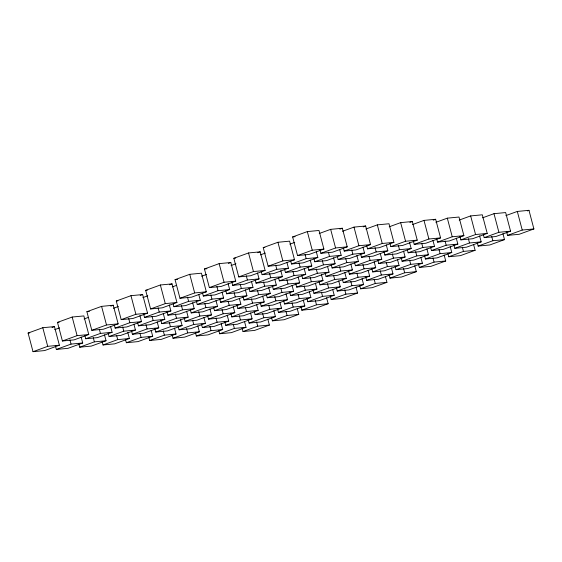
<?xml version="1.0" encoding="UTF-8"?>
<svg xmlns="http://www.w3.org/2000/svg" width="562" height="562" viewBox="0 0 562 562"><rect width="100%" height="100%" fill="white"/><g stroke="black" fill="none" stroke-linecap="round" stroke-linejoin="round"><path stroke-width="0.84" d="M28.1 333.062L42.796 327.723L54.465 326.606L59.382 345.216L44.686 350.562L33.017 351.679L28.1 333.062L29.765 332.901M57.493 322.384L72.189 317.038L83.857 315.921L88.775 334.538L74.079 339.877L62.41 340.993L57.493 322.384L59.158 322.223M86.885 311.699L101.581 306.36L113.243 305.243L118.16 323.853L103.471 329.199L91.803 330.315L86.885 311.699L89.386 311.46M116.278 301.021L130.974 295.682L142.636 294.558L147.553 313.175L132.857 318.513L121.195 319.63L116.278 301.021L117.943 300.86M145.67 290.336L160.36 284.997L172.028 283.88L176.946 302.489L162.249 307.836L150.588 308.952L145.67 290.336L147.335 290.182M175.056 279.658L189.752 274.319L201.421 273.195L206.338 291.811L191.642 297.15L179.981 298.274L175.056 279.658L177.557 279.419M204.449 268.973L219.145 263.634L230.813 262.517L235.731 281.133L221.035 286.472L209.366 287.589L204.449 268.973L206.949 268.734M233.841 258.295L248.537 252.956L260.206 251.832L265.123 270.448L250.427 275.787L238.759 276.911L233.841 258.295L235.506 258.134M263.234 247.61L277.93 242.271L289.599 241.154L294.516 259.77L279.82 265.109L268.151 266.226L263.234 247.61L264.899 247.456M292.626 236.932L307.323 231.593L318.991 230.469L323.909 249.085L309.212 254.424L297.544 255.548L292.626 236.932L295.127 236.693M52.013 327.491L54.465 326.606M110.798 306.128L113.243 305.243M140.191 295.45L142.636 294.558M169.584 284.765L172.028 283.88M228.362 263.409L230.813 262.517M257.754 252.724L260.206 251.832M54.697 329.641L59.6 327.857M84.089 318.956L88.171 317.474M113.482 308.278L118.378 306.494M142.874 297.593L147.771 295.816M172.267 286.915L176.349 285.433M201.66 276.23L206.556 274.453M231.052 265.552L235.949 263.768M260.438 254.867L265.341 253.09M289.83 244.189L294.734 242.405M319.223 233.504L330.653 229.352L342.321 228.235L347.239 246.844L332.542 252.19L320.874 253.307L319.982 249.921M339.87 229.12L342.321 228.235M342.56 231.27L353.99 227.111L365.651 225.994L370.569 244.611L355.872 249.95L344.211 251.066L343.537 248.53M363.207 226.886L365.651 225.994M365.89 229.029L377.32 224.877L388.988 223.753L393.906 242.37L379.209 247.709L367.541 248.833L366.649 245.446M33.017 351.679L47.714 346.34L59.382 345.216M62.41 340.993L77.106 335.655L88.775 334.538M91.803 330.315L106.499 324.977L118.16 323.853M121.195 319.63L135.892 314.291L147.553 313.175M150.588 308.952L165.284 303.613L176.946 302.489M179.981 298.274L194.67 292.928L206.338 291.811M209.366 287.589L224.062 282.25L235.731 281.133M238.759 276.911L253.455 271.565L265.123 270.448M268.151 266.226L282.848 260.887L294.516 259.77M297.544 255.548L312.24 250.202L323.909 249.085M389.22 226.788L400.65 222.636L412.318 221.519L417.236 240.129L402.54 245.475L390.878 246.592L389.979 243.206M55.455 346.052L56.348 349.438L71.044 344.099L82.712 342.982L81.146 337.06M84.848 335.373L85.74 338.76L100.436 333.414L112.105 332.297L110.538 326.374M114.465 325.538L115.133 328.075L129.829 322.736L141.498 321.619L139.931 315.696M143.633 314.01L144.525 317.397L159.222 312.058L170.89 310.934L169.324 305.011M173.251 304.175L173.918 306.712L188.614 301.373L200.283 300.256L198.716 294.333M202.636 293.497L203.311 296.034L218.007 290.695L229.675 289.57L228.109 283.648M231.804 281.969L232.703 285.348L247.399 280.009L259.061 278.892L257.501 272.97M261.197 271.284L262.096 274.67L276.792 269.331L288.454 268.207L286.894 262.285M290.814 261.449L291.488 263.985L306.178 258.646L317.846 257.529L316.28 251.607M320.874 253.307L335.57 247.968L347.239 246.844M409.867 222.404L412.318 221.519M82.712 342.982L68.016 348.321L56.348 349.438M112.105 332.297L97.409 337.636L85.74 338.76M141.498 321.619L126.801 326.958L115.133 328.075M170.89 310.934L156.194 316.273L144.525 317.397M200.283 300.256L185.586 305.595L173.918 306.712M229.675 289.57L214.979 294.91L203.311 296.034M259.061 278.892L244.365 284.232L232.703 285.348M288.454 268.207L273.757 273.553L262.096 274.67M317.846 257.529L303.15 262.868L291.488 263.985M412.557 224.554L423.987 220.395L435.648 219.278L440.573 237.895L425.877 243.234L414.208 244.351L413.316 240.965M78.792 343.818L79.685 347.197L94.381 341.858L106.042 340.741L104.483 334.819M108.178 333.133L109.077 336.519L123.773 331.18L135.435 330.056L133.875 324.133M137.571 322.455L138.47 325.841L153.166 320.495L164.828 319.378L163.261 313.455M166.963 311.769L167.855 315.156L182.552 309.817L194.22 308.693L192.654 302.77M196.356 301.091L197.248 304.478L211.944 299.132L223.613 298.015L222.046 292.092M225.748 290.406L226.641 293.793L241.337 288.454L253.005 287.337L251.439 281.407M255.366 280.571L256.033 283.115L270.729 277.769L282.398 276.652L280.831 270.729M284.758 269.893L285.426 272.43L300.122 267.091L311.791 265.974L310.224 260.051M313.926 258.365L314.818 261.752L329.515 256.413L341.183 255.288L339.617 249.366M344.211 251.066L358.907 245.727L370.569 244.611M433.204 220.171L435.648 219.278M106.042 340.741L91.353 346.08L79.685 347.197M135.435 330.056L120.739 335.402L109.077 336.519M164.828 319.378L150.131 324.717L138.47 325.841M194.22 308.693L179.524 314.039L167.855 315.156M223.613 298.015L208.916 303.354L197.248 304.478M253.005 287.337L238.309 292.676L226.641 293.793M282.398 276.652L267.702 281.991L256.033 283.115M311.791 265.974L297.094 271.313L285.426 272.43M341.183 255.288L326.487 260.627L314.818 261.752M435.887 222.313L447.317 218.161L458.985 217.037L463.903 235.654L449.207 240.993L437.538 242.11L436.646 238.731M102.122 341.577L103.015 344.963L117.711 339.624L129.379 338.5L127.813 332.578M131.515 330.899L132.407 334.278L147.103 328.939L158.772 327.822L157.205 321.9M160.908 320.214L161.8 323.6L176.496 318.261L188.165 317.137L186.598 311.215M190.3 309.536L191.192 312.915L205.889 307.576L217.55 306.459L215.991 300.537M219.686 298.851L220.585 302.237L235.281 296.898L246.943 295.774L245.383 289.852M249.078 288.173L249.978 291.552L264.674 286.213L276.335 285.096L274.769 279.173M278.471 277.488L279.363 280.874L294.059 275.535L305.728 274.411L304.161 268.488M308.088 267.653L308.756 270.196L323.452 264.85L335.121 263.733L333.554 257.81M337.481 256.975L338.148 259.511L352.845 254.172L364.513 253.048L362.947 247.125M367.541 248.833L382.237 243.487L393.906 242.37M129.379 338.5L114.683 343.839L103.015 344.963M158.772 327.822L144.076 333.161L132.407 334.278M188.165 317.137L173.468 322.476L161.8 323.6M217.55 306.459L202.861 311.798L191.192 312.915M246.943 295.774L232.247 301.12L220.585 302.237M276.335 285.096L261.639 290.435L249.978 291.552M305.728 274.411L291.032 279.757L279.363 280.874M335.121 263.733L320.424 269.072L308.756 270.196M364.513 253.048L349.817 258.394L338.148 259.511M459.217 220.072L470.647 215.92L482.315 214.803L487.233 233.413L472.537 238.752L460.875 239.876L459.976 236.49M125.452 339.336L126.352 342.722L141.048 337.383L152.709 336.259L151.143 330.337M154.845 328.658L155.737 332.044L170.434 326.698L182.102 325.581L180.535 319.659M184.238 317.973L185.13 321.359L199.826 316.02L211.495 314.903L209.928 308.974M213.63 307.295L214.522 310.681L229.219 305.335L240.887 304.218L239.321 298.296M243.023 296.61L243.915 299.996L258.611 294.657L270.28 293.54L268.713 287.618M272.415 285.932L273.308 289.318L288.004 283.979L299.672 282.855L298.106 276.933M301.808 275.254L302.7 278.633L317.397 273.294L329.058 272.177L327.498 266.255M331.194 264.569L332.093 267.955L346.789 262.616L358.451 261.492L356.891 255.57M360.586 253.891L361.485 257.27L376.182 251.931L387.843 250.814L386.284 244.892M390.878 246.592L405.567 241.253L417.236 240.129M152.709 336.259L138.013 341.605L126.352 342.722M182.102 325.581L167.406 330.92L155.737 332.044M211.495 314.903L196.798 320.242L185.13 321.359M240.887 304.218L226.191 309.557L214.522 310.681M270.28 293.54L255.584 298.879L243.915 299.996M299.672 282.855L284.976 288.194L273.308 289.318M329.058 272.177L314.369 277.516L302.7 278.633M358.451 261.492L343.754 266.831L332.093 267.955M387.843 250.814L373.147 256.153L361.485 257.27M482.554 217.831L493.984 213.679L505.652 212.562L510.57 231.179L495.874 236.518L484.205 237.635L483.313 234.249M148.79 337.102L149.682 340.481L164.378 335.142L176.047 334.025L174.48 328.103M178.182 326.417L179.074 329.803L193.771 324.464L205.432 323.34L203.873 317.418M207.568 315.739L208.467 319.118L223.163 313.779L234.825 312.662L233.265 306.74M236.96 305.054L237.859 308.44L252.556 303.101L264.217 301.977L262.651 296.055M266.353 294.376L267.245 297.762L281.941 292.416L293.61 291.299L292.043 285.377M295.745 283.691L296.638 287.077L311.334 281.738L323.002 280.614L321.436 274.692M325.138 273.013L326.03 276.399L340.727 271.053L352.395 269.936L350.828 264.014M354.531 262.328L355.423 265.714L370.119 260.375L381.788 259.258L380.221 253.329M383.923 251.65L384.815 255.036L399.512 249.69L411.18 248.573L409.614 242.651M414.208 244.351L428.904 239.012L440.573 237.895M176.047 334.025L161.35 339.364L149.682 340.481M205.432 323.34L190.736 328.686L179.074 329.803M234.825 312.662L220.128 318.001L208.467 319.118M264.217 301.977L249.521 307.323L237.859 308.44M293.61 291.299L278.914 296.638L267.245 297.762M323.002 280.614L308.306 285.96L296.638 287.077M352.395 269.936L337.699 275.275L326.03 276.399M381.788 259.258L367.091 264.597L355.423 265.714M411.18 248.573L396.484 253.912L384.815 255.036M505.884 215.597L517.314 211.438L528.982 210.321L533.9 228.938L519.204 234.277L507.535 235.394L506.643 232.015M172.12 334.861L173.012 338.247L187.708 332.901L199.377 331.784L197.81 325.862M201.512 324.176L202.404 327.562L217.101 322.223L228.769 321.106L227.203 315.184M230.905 313.498L231.797 316.884L246.493 311.545L258.162 310.421L256.595 304.499M260.297 302.82L261.19 306.199L275.886 300.86L287.554 299.743L285.988 293.821M289.69 292.135L290.582 295.521L305.278 290.182L316.94 289.058L315.38 283.136M319.075 281.457L319.975 284.836L334.671 279.497L346.332 278.38L344.773 272.458M348.468 270.772L349.367 274.158L364.064 268.819L375.725 267.695L374.159 261.773M377.861 260.094L378.753 263.473L393.449 258.134L405.118 257.017L403.551 251.095M407.253 249.409L408.145 252.795L422.842 247.456L434.51 246.332L432.944 240.41M437.538 242.11L452.234 236.771L463.903 235.654M527.346 210.919L528.982 210.321M199.377 331.784L184.68 337.123L173.012 338.247M228.769 321.106L214.073 326.445L202.404 327.562M258.162 310.421L243.465 315.76L231.797 316.884M287.554 299.743L272.858 305.082L261.19 306.199M316.94 289.058L302.251 294.397L290.582 295.521M346.332 278.38L331.636 283.719L319.975 284.836M375.725 267.695L361.029 273.041L349.367 274.158M405.118 257.017L390.421 262.356L378.753 263.473M434.51 246.332L419.814 251.678L408.145 252.795M195.45 332.62L196.349 336.006L211.045 330.667L222.707 329.543L221.147 323.621M224.842 321.942L225.741 325.328L240.431 319.982L252.099 318.865L250.533 312.943M254.235 311.257L255.127 314.643L269.823 309.304L281.492 308.18L279.925 302.258M283.627 300.579L284.52 303.965L299.216 298.619L310.884 297.502L309.318 291.58M313.02 289.894L313.912 293.28L328.608 287.941L340.277 286.824L338.71 280.895M342.413 279.216L343.305 282.602L358.001 277.256L369.67 276.139L368.103 270.217M371.805 268.531L372.697 271.917L387.394 266.578L399.062 265.461L397.496 259.539M401.198 257.853L402.09 261.239L416.786 255.893L428.448 254.776L426.888 248.854M430.583 247.168L431.483 250.554L446.179 245.215L457.84 244.098L456.281 238.176M460.875 239.876L475.571 234.537L487.233 233.413M222.707 329.543L208.01 334.889L196.349 336.006M252.099 318.865L237.403 324.204L225.741 325.328M281.492 308.18L266.795 313.526L255.127 314.643M310.884 297.502L296.188 302.841L284.52 303.965M340.277 286.824L325.581 292.163L313.912 293.28M369.67 276.139L354.973 281.478L343.305 282.602M399.062 265.461L384.366 270.8L372.697 271.917M428.448 254.776L413.758 260.115L402.09 261.239M457.84 244.098L443.144 249.437L431.483 250.554M218.787 330.386L219.679 333.765L234.375 328.426L246.044 327.309L244.477 321.387M248.179 319.701L249.071 323.087L263.768 317.748L275.436 316.624L273.87 310.702M277.572 309.023L278.464 312.402L293.16 307.063L304.822 305.946L303.262 300.024M306.957 298.338L307.857 301.724L322.553 296.385L334.214 295.261L332.655 289.339M336.35 287.66L337.249 291.039L351.945 285.7L363.607 284.583L362.04 278.661M365.743 276.975L366.635 280.361L381.331 275.022L393 273.898L391.433 267.976M395.135 266.297L396.027 269.676L410.724 264.337L422.392 263.22L420.826 257.298M424.528 255.612L425.42 258.998L440.116 253.659L451.785 252.535L450.218 246.613M453.92 244.934L454.813 248.32L469.509 242.974L481.177 241.857L479.611 235.935M484.205 237.635L498.901 232.296L510.57 231.179M246.044 327.309L231.347 332.648L219.679 333.765M275.436 316.624L260.74 321.963L249.071 323.087M304.822 305.946L290.125 311.285L278.464 312.402M334.214 295.261L319.518 300.607L307.857 301.724M363.607 284.583L348.911 289.922L337.249 291.039M393 273.898L378.303 279.244L366.635 280.361M422.392 263.22L407.696 268.559L396.027 269.676M451.785 252.535L437.088 257.881L425.42 258.998M481.177 241.857L466.481 247.196L454.813 248.32M242.117 328.145L243.009 331.531L257.705 326.185L269.374 325.068L267.807 319.146M271.509 317.46L272.401 320.846L287.098 315.507L298.766 314.39L297.2 308.461M300.902 306.782L301.794 310.168L316.49 304.822L328.159 303.705L326.592 297.783M330.294 296.097L331.187 299.483L345.883 294.144L357.551 293.027L355.985 287.105M359.687 285.419L360.579 288.805L375.276 283.459L386.944 282.342L385.377 276.42M389.08 274.734L389.972 278.12L404.668 272.781L416.33 271.664L414.77 265.742M418.465 264.056L419.364 267.442L434.061 262.103L445.722 260.979L444.163 255.057M447.858 253.378L448.757 256.757L463.453 251.418L475.115 250.301L473.548 244.379M477.25 242.693L478.143 246.079L492.839 240.74L504.507 239.616L502.941 233.694M507.535 235.394L522.231 230.055L533.9 228.938M269.374 325.068L254.677 330.407L243.009 331.531M298.766 314.39L284.07 319.729L272.401 320.846M328.159 303.705L313.463 309.044L301.794 310.168M357.551 293.027L342.855 298.366L331.187 299.483M386.944 282.342L372.248 287.681L360.579 288.805M416.33 271.664L401.64 277.003L389.972 278.12M445.722 260.979L431.026 266.318L419.364 267.442M475.115 250.301L460.418 255.64L448.757 256.757M504.507 239.616L489.811 244.962L478.143 246.079M517.314 211.438L522.231 230.055M493.984 213.679L498.901 232.296M491.722 236.504L492.839 240.74M470.647 215.92L475.571 234.537M468.392 238.745L469.509 242.974M462.329 247.189L463.453 251.418M447.317 218.161L452.234 236.771M445.062 240.986L446.179 245.215M438.999 249.43L440.116 253.659M423.987 220.395L428.904 239.012M432.944 257.867L434.061 262.103M421.725 243.227L422.842 247.456M415.669 251.664L416.786 255.893M400.65 222.636L405.567 241.253M409.607 260.108L410.724 264.337M398.395 245.461L399.512 249.69M403.551 268.552L404.668 272.781M392.332 253.905L393.449 258.134M377.32 224.877L382.237 243.487M386.277 262.349L387.394 266.578M375.058 247.702L376.182 251.931M380.214 270.793L381.331 275.022M369.002 256.146L370.119 260.375M374.159 279.23L375.276 283.459M353.99 227.111L358.907 245.727M362.94 264.583L364.064 268.819M351.728 249.942L352.845 254.172M356.884 273.027L358.001 277.256M345.672 258.38L346.789 262.616M350.821 281.471L351.945 285.7M330.653 229.352L335.57 247.968M339.61 266.824L340.727 271.053M344.766 289.915L345.883 294.144M328.398 252.176L329.515 256.413M333.554 275.268L334.671 279.497M322.335 260.62L323.452 264.85M327.491 283.712L328.608 287.941M307.323 231.593L312.24 250.202M316.28 269.065L317.397 273.294M321.436 292.149L322.553 296.385M305.061 254.417L306.178 258.646M310.217 277.509L311.334 281.738M315.373 300.593L316.49 304.822M299.005 262.861L300.122 267.091M304.161 285.946L305.278 290.182M292.942 271.305L294.059 275.535M298.099 294.39L299.216 298.619M277.93 242.271L282.848 260.887M286.887 279.743L288.004 283.979M292.043 302.834L293.16 307.063M275.668 265.095L276.792 269.331M280.824 288.187L281.941 292.416M285.981 311.278L287.098 315.507M269.612 273.539L270.729 277.769M274.769 296.631L275.886 300.86M263.55 281.983L264.674 286.213M268.706 305.075L269.823 309.304M248.537 252.956L253.455 271.565M257.494 290.428L258.611 294.657M262.651 313.512L263.768 317.748M246.282 275.78L247.399 280.009M251.432 298.872L252.556 303.101M256.588 321.956L257.705 326.185M240.22 284.224L241.337 288.454M245.376 307.309L246.493 311.545M234.164 292.662L235.281 296.898M239.314 315.753L240.431 319.982M219.145 263.634L224.062 282.25M228.102 301.106L229.219 305.335M233.258 324.197L234.375 328.426M216.89 286.458L218.007 290.695M222.046 309.55L223.163 313.779M210.827 294.902L211.944 299.132M215.984 317.994L217.101 322.223M204.772 303.347L205.889 307.576M209.928 326.438L211.045 330.667M189.752 274.319L194.67 292.928M198.709 311.791L199.826 316.02M187.497 297.143L188.614 301.373M192.654 320.228L193.771 324.464M181.435 305.588L182.552 309.817M186.591 328.672L187.708 332.901M175.379 314.025L176.496 318.261M160.36 284.997L165.284 303.613M169.317 322.469L170.434 326.698M158.105 307.821L159.222 312.058M163.261 330.913L164.378 335.142M152.042 316.265L153.166 320.495M145.987 324.71L147.103 328.939M130.974 295.682L135.892 314.291M139.924 333.154L141.048 337.383M128.712 318.506L129.829 322.736M122.656 326.951L123.773 331.18M116.594 335.388L117.711 339.624M101.581 306.36L106.499 324.977M99.319 329.184L100.436 333.414M93.264 337.629L94.381 341.858M72.189 317.038L77.106 335.655M69.927 339.87L71.044 344.099M42.796 327.723L47.714 346.34"/></g></svg>
